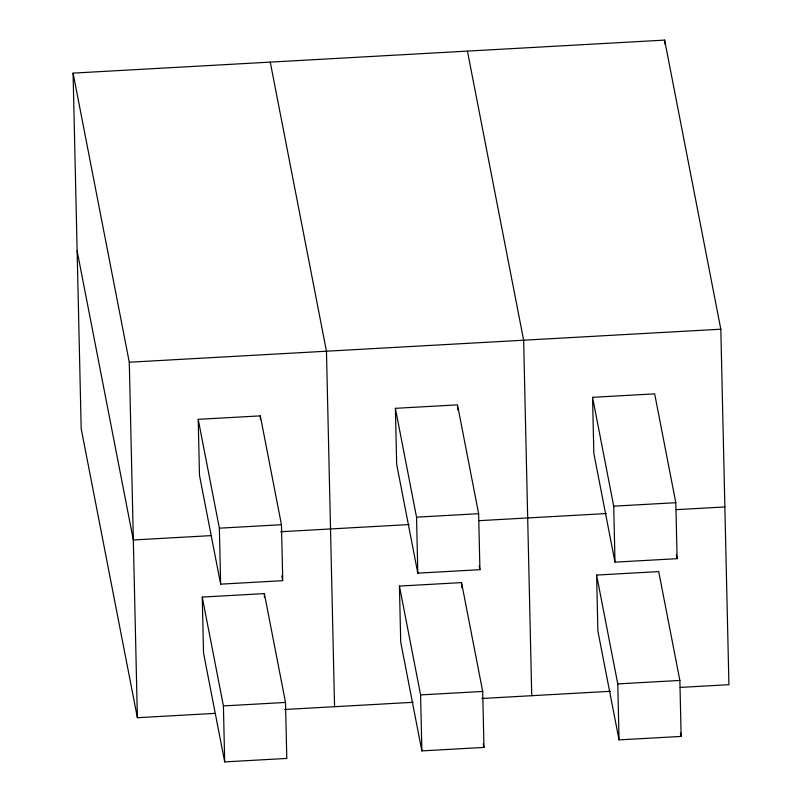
<?xml version="1.0" encoding="UTF-8"?>
<svg xmlns="http://www.w3.org/2000/svg" width="802" height="802" viewBox="0 0 802 802"><rect width="100%" height="100%" fill="white"/><g stroke="black" fill="none" stroke-linecap="round" stroke-linejoin="round"><path stroke-width="1.2" d="M214.756 713.389L137.383 717.71L81.182 428.609L73.082 73.122L664.617 40.1L720.818 329.201L728.918 684.687L680.246 687.404M73.082 73.122L129.282 362.223L720.818 329.201M198.204 419.336L260.309 415.867L281.462 524.708L282.745 580.688L220.64 584.157L199.487 475.315L198.204 419.336L219.367 528.177L220.64 584.157M395.386 408.328L457.491 404.86L478.644 513.701L479.917 569.681L417.812 573.149L396.659 464.308L395.386 408.328L416.539 517.17L417.812 573.149M592.558 397.321L654.663 393.852L675.815 502.694L677.099 558.673L614.994 562.142L593.831 453.3L592.558 397.321L613.72 506.162L614.994 562.142M219.367 528.177L281.462 524.708M416.539 517.17L478.644 513.701M613.72 506.162L675.815 502.694M210.705 535.646L133.332 539.967L77.132 250.866M280.59 531.746L409.13 524.568M479.015 520.668L606.312 513.561M676.196 509.661L724.868 506.944M202.254 597.079L264.359 593.61L285.512 702.452L286.795 758.431L224.69 761.9L203.538 653.059L202.254 597.079L223.417 705.92L224.69 761.9M399.436 586.072L461.541 582.603L482.694 691.444L483.967 747.424L421.862 750.893L400.709 642.051L399.436 586.072L420.589 694.913L421.862 750.893M596.608 575.064L658.713 571.595L679.865 680.437L681.149 736.416L619.044 739.885L597.881 631.044L596.608 575.064L617.771 683.905L619.044 739.885M223.417 705.92L285.512 702.452M420.589 694.913L482.694 691.444M617.771 683.905L679.865 680.437M284.64 709.489L413.18 702.311M481.822 698.482L610.362 691.304M676.377 555.004L677.099 558.673M680.427 732.747L681.149 736.416M467.436 51.107L523.636 340.208L531.736 695.695M479.205 566.011L479.917 569.681M483.255 743.755L483.967 747.424M270.264 62.115L326.464 351.216L334.564 706.702M281.793 575.796L282.505 579.465M664.617 40.1L664.698 43.859M457.541 407.346L457.601 409.842M461.541 582.603L461.651 587.575M260.309 415.867L260.399 419.606M264.359 593.61L264.449 597.34M129.282 362.223L137.383 717.71"/></g></svg>
